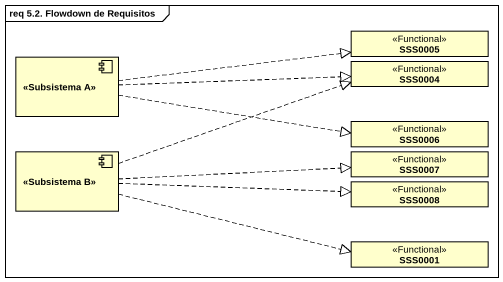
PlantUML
@startuml
mainframe req 5.2. Flowdown de Requisitos
allowmixing
hide circle
hide empty members
class SSS0005 <<Functional>>
component "<<Subsistema A>>" as Subsistema_A
class SSS0004 <<Functional>>
class SSS0006 <<Functional>>
component "<<Subsistema B>>" as Subsistema_B
class SSS0007 <<Functional>>
class SSS0008 <<Functional>>
class SSS0001 <<Functional>>
Subsistema_A .right.|> SSS0005
Subsistema_A .right.|> SSS0004
Subsistema_A .right.|> SSS0006
Subsistema_B .right.|> SSS0004
Subsistema_B .right.|> SSS0007
Subsistema_B .right.|> SSS0008
Subsistema_B .right.|> SSS0001
@enduml
